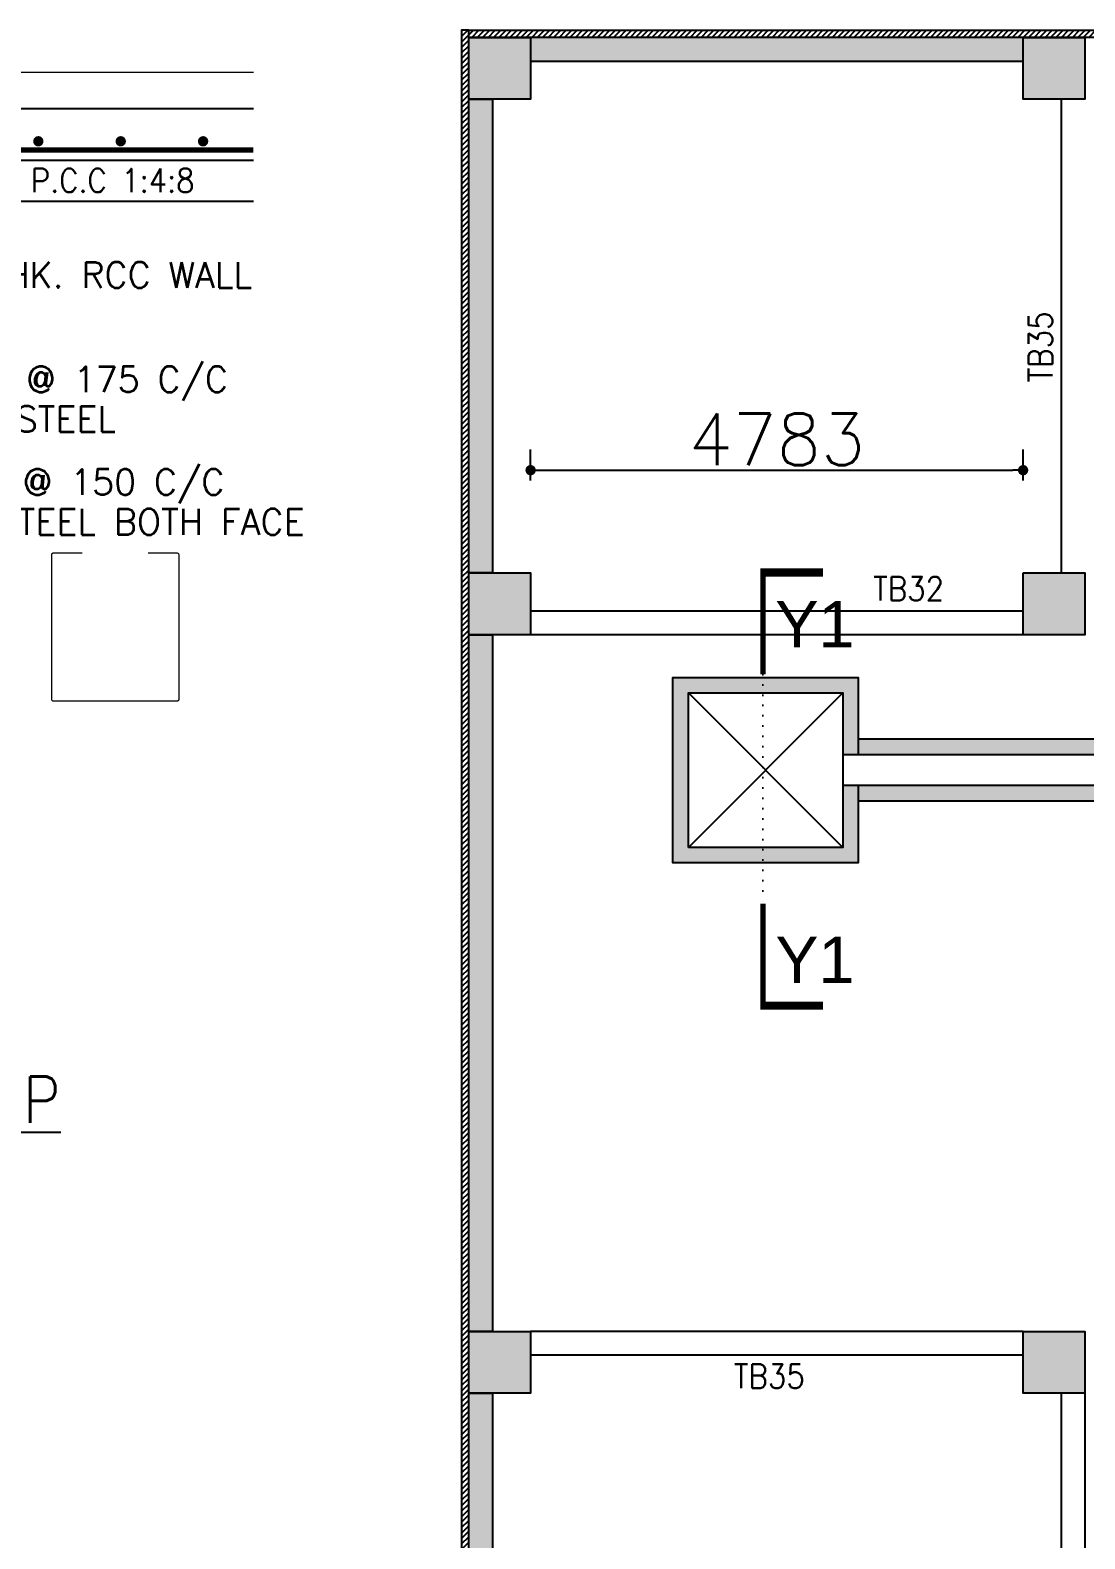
# Model space of a CAD drawing. Extents: x -200722 to 834823, y -494970 to 88783.
# Drawn here: x 260163 to 270406, y -294046 to -279397 of the extents above; entities that cross this region are included whole.
import ezdxf
from ezdxf.enums import TextEntityAlignment as Align

# ---------------------------------------------------------------- set-up
doc = ezdxf.new("R2010")
doc.units = 0
doc.header["$LTSCALE"] = 100
doc.header["$MEASUREMENT"] = 0
doc.header["$PDMODE"] = 34
doc.linetypes.add('DOT', pattern=[0.25, 0, -0.25])
doc.layers.get('0').update_dxf_attribs({"linetype": 'CONTINUOUS'})
doc.layers.get('DEFPOINTS').update_dxf_attribs({"linetype": 'CONTINUOUS'})
for name, color, linetype in [('B_NO', 3, 'CONTINUOUS'), ('B_PLAN', 3, 'CONTINUOUS'), ('BEAM', 4, 'CONTINUOUS'), ('COL', 150, 'CONTINUOUS'), ('DIM', 3, 'CONTINUOUS'), ('RCCWALL', 6, 'CONTINUOUS'), ('STEEL', 6, 'CONTINUOUS'), ('TEXT', 2, 'CONTINUOUS')]:
    doc.layers.add(name, color=color, linetype=linetype)
doc.layers.add('DRAIN', color=5, linetype='CONTINUOUS', lineweight=9)
doc.layers.add('HATCH', color=252, linetype='CONTINUOUS', lineweight=30)
doc.styles.add('ROMANS', font='romans.shx')
doc.styles.get("Standard").update_dxf_attribs({"font": 'simplex.shx'})
doc.styles.add('TIMES-N', font='arial.ttf')
doc.dimstyles.new('01 S.K', dxfattribs={"dimtxt": 230, "dimasz": 100, "dimexe": 200, "dimexo": 100, "dimgap": 50, "dimtad": 1, "dimdec": 0, "dimzin": 0, "dimdsep": 46, "dimtxsty": 'Standard', "dimblk": 'DOT', "dimcen": 0.09, "dimclrd": 4, "dimclre": 4, "dimclrt": 4, "dimadec": 0, "dimazin": 0, "dimtfac": 1, "dimtdec": 0, "dimtofl": 0, "dimtmove": 0, "dimatfit": 3, "dimfxl": 2, "dimtolj": 1, "dimtzin": 0, "dimarcsym": 1})
pattern_1 = [(45, (0, -330671.425), (-26.5165043, 26.5165043), [])]

# ---------------------------------------------------------------- blocks, each defined once
blk = doc.blocks.new('_DOT')
at = {"color": 0, "linetype": 'ByBlock'}
blk.add_line((-0.5, 0), (-1, 0), dxfattribs=at)
at = {"color": 0, "linetype": 'ByBlock', "const_width": 0.5}
blk.add_lwpolyline([(-0.25, 0, 1), (0.25, 0, 1)], format="xyb", close=True, dxfattribs=at)
blk = doc.blocks.new('*D3030')
at = {"color": 4, "lineweight": -2, "ltscale": 0.4, "transparency": 16777216}
for p, q in [((265023, -283769), (265023, -283469)), ((269806, -283769), (269806, -283469)), ((265123, -283669), (269706, -283669))]:
    blk.add_line(p, q, dxfattribs=at)
at = {"layer": 'DEFPOINTS', "color": 0, "lineweight": -3, "ltscale": 0.4, "transparency": 16777216}
for p in [(269806, -283669), (265023, -284667), (269806, -284667)]:
    blk.add_point(p, dxfattribs=at)
at = {"color": 4, "lineweight": -2, "ltscale": 0.4, "transparency": 16777216, "xscale": 100, "yscale": 100, "zscale": 100, "rotation": 180}
blk.add_blockref('_DOT', (265023, -283669), dxfattribs=at)
at = {"color": 4, "lineweight": -2, "ltscale": 0.4, "transparency": 16777216, "xscale": 100, "yscale": 100, "zscale": 100}
blk.add_blockref('_DOT', (269806, -283669), dxfattribs=at)
at = {"color": 4, "lineweight": -3, "ltscale": 0.4, "transparency": 16777216, "insert": (267414, -283369), "char_height": 500, "attachment_point": 5}
blk.add_mtext('\\A1;4783', dxfattribs=at)

msp = doc.modelspace()

# ---------------------------------------------------------------- hatches: boundary and pattern name
at = {"ltscale": 0.4}
for points in [[(268055.3, -285831.7), (268055.3, -286431.7), (268205.3, -286431.7), (268205.3, -285681.7), (266405.3, -285681.7), (266405.3, -287481.7), (268205.3, -287481.7), (268205.3, -286731.7), (268055.3, -286731.7), (268055.3, -287331.7), (266555.3, -287331.7), (266555.3, -285831.7)], [(268205.3, -286281.7), (273794.4, -286281.7), (273794.4, -286431.7), (268205.3, -286431.7)], [(273494.4, -286731.7), (268205.3, -286731.7), (268205.3, -286881.7), (273494.4, -286881.7)]]:
    msp.add_hatch(color=8, dxfattribs=at).paths.add_polyline_path(points)
at = {"layer": 'DIM', "ltscale": 0.4, "true_color": 0x000000}
h = msp.add_hatch(dxfattribs=at)
h.set_pattern_fill('ANSI31', color=18, scale=300, style=0)
h.set_pattern_definition(pattern_1)
h.paths.add_polyline_path([(264422.6, -279396.5), (264352.6, -279396.5), (264352.6, -305632), (264422.6, -305632)])
h = msp.add_hatch(dxfattribs=at)
h.set_pattern_fill('ANSI31', color=18, scale=300, style=0)
h.set_pattern_definition(pattern_1)
h.paths.add_polyline_path([(264422.6, -279396.5), (325741.6, -279396.5), (325741.6, -279466.5), (264422.6, -279466.5)])
at = {"layer": 'HATCH', "ltscale": 0.4, "true_color": 0x000000}
for points in [[(264422.6, -279466.5), (265022.6, -279466.5), (265022.6, -280066.5), (264422.6, -280066.5)], [(264422.6, -279466.5), (265022.6, -279466.5), (265022.6, -280066.5), (264422.6, -280066.5)], [(269805.6, -279466.5), (270405.6, -279466.5), (270405.6, -280066.5), (269805.6, -280066.5)], [(264422.6, -284667), (265022.6, -284667), (265022.6, -285267), (264422.6, -285267)], [(269805.6, -284667), (270405.6, -284667), (270405.6, -285267), (269805.6, -285267)], [(264422.6, -292032), (265022.6, -292032), (265022.6, -292632), (264422.6, -292632)], [(269805.6, -292032), (270405.6, -292032), (270405.6, -292632), (269805.6, -292632)]]:
    msp.add_hatch(color=18, dxfattribs=at).paths.add_polyline_path(points)
at = {"layer": 'HATCH', "lineweight": -3, "ltscale": 0.4, "true_color": 0x000000}
for points in [[(269805.6, -279466.5), (265022.6, -279466.5), (265022.6, -279696.5), (269805.6, -279696.5)], [(264422.6, -280066.5), (264652.6, -280066.5), (264652.6, -284667), (264422.6, -284667)], [(264422.6, -285267), (264652.6, -285267), (264652.6, -292032), (264422.6, -292032)], [(264422.6, -292632), (264652.6, -292632), (264652.6, -298762), (264422.6, -298762)]]:
    msp.add_hatch(color=18, dxfattribs=at).paths.add_polyline_path(points)

# ---------------------------------------------------------------- linework, layer by layer
at = {"color": 1, "linetype": 'DOT', "ltscale": 4}
msp.add_line((267279.9, -285652), (267279.9, -287879.1), dxfattribs=at)
at = {"color": 18, "ltscale": 0.4, "true_color": 0x000000}
for p, q in [((268055.3, -285831.7, -4621.1), (266555.3, -287331.7, -4621.1)), ((266555.3, -285831.7, -4621.1), (268055.3, -287331.7, -4621.1)), ((273944.4, -286281.7, -2923.8), (268205.3, -286281.7, -4577.9)), ((273794.4, -286431.7, -2967), (268055.3, -286431.7, -4621.1)), ((273494.4, -286731.7, -4621.1), (268055.3, -286731.7, -4621.1)), ((273344.4, -286881.7, -4621.1), (268205.3, -286881.7, -4621.1))]:
    msp.add_line(p, q, dxfattribs=at)
at = {"color": 18, "ltscale": 0.4, "true_color": 0x000000, "elevation": -4621.1}
msp.add_lwpolyline([(268205.3, -286731.7), (268205.3, -287481.7), (266405.3, -287481.7), (266405.3, -285681.7), (268205.3, -285681.7), (268205.3, -286431.7)], dxfattribs=at)
msp.add_lwpolyline([(266555.3, -287331.7), (266555.3, -285831.7), (268055.3, -285831.7), (268055.3, -287331.7)], close=True, dxfattribs=at)
at = {"layer": 'B_PLAN', "color": 18, "ltscale": 0.4, "true_color": 0x000000}
for p, q in [((270175.6, -280066.5), (270175.6, -284667)), ((269805.6, -285037, 7446.6), (265022.6, -285037, 7446.6)), ((269805.6, -285267, 7446.6), (265022.6, -285267, 7446.6)), ((269805.6, -292032, 7446.6), (265022.6, -292032, 7446.6)), ((269805.6, -292262, 7446.6), (265022.6, -292262, 7446.6)), ((270175.6, -292632, 7446.6), (270175.6, -298762, 7446.6)), ((270405.6, -292632, 7446.6), (270405.6, -298762, 7446.6))]:
    msp.add_line(p, q, dxfattribs=at)
at = {"layer": 'BEAM', "color": 18, "true_color": 0x000000}
for p, q in [((262331, -280160.7), (258426.1, -280160.7)), ((262331, -280660.7), (258426.1, -280660.7)), ((262331, -281060.7), (258426.1, -281060.7))]:
    msp.add_line(p, q, dxfattribs=at)
at = {"layer": 'COL', "color": 18, "ltscale": 500, "true_color": 0x000000}
for points, elevation in [([(264422.6, -279466.5), (265022.6, -279466.5), (265022.6, -280066.5), (264422.6, -280066.5), (264422.6, -279466.5)], -2897.2), ([(264422.6, -284667), (265022.6, -284667), (265022.6, -285267), (264422.6, -285267), (264422.6, -284667)], 7446.6), ([(264422.6, -292032), (265022.6, -292032), (265022.6, -292632), (264422.6, -292632), (264422.6, -292032)], 7446.6), ([(269805.6, -292032), (270405.6, -292032), (270405.6, -292632), (269805.6, -292632), (269805.6, -292032)], 7446.6)]:
    msp.add_lwpolyline(points, dxfattribs=dict(at, elevation=elevation))
for points in [[(264422.6, -279466.5), (265022.6, -279466.5), (265022.6, -280066.5), (264422.6, -280066.5), (264422.6, -279466.5)], [(269805.6, -279466.5), (270405.6, -279466.5), (270405.6, -280066.5), (269805.6, -280066.5), (269805.6, -279466.5)], [(269805.6, -284667), (270405.6, -284667), (270405.6, -285267), (269805.6, -285267), (269805.6, -284667)]]:
    msp.add_lwpolyline(points, dxfattribs=at)
at = {"layer": 'DIM', "color": 1}
for points in [[(267863, -284662.8, 80, 80, 0), (267279.9, -284662.8, 50, 50, 0), (267279.9, -285652, 50, 50, 0)], [(267863, -288868.3, 80, 80, 0), (267279.9, -288868.3, 50, 50, 0), (267279.9, -287879.1, 50, 50, 0)]]:
    msp.add_lwpolyline(points, format="xyseb", dxfattribs=at)
at = {"layer": 'DRAIN', "color": 8, "linetype": 'Continuous', "ltscale": 0.75}
msp.add_line((262331, -279808.7), (249321.2, -279808.7), dxfattribs=at)
at = {"layer": 'RCCWALL', "color": 1, "ltscale": 0.4, "elevation": 7446.6}
for points in [[(264422.6, -279396.5), (264352.6, -279396.5), (264352.6, -305632), (264422.6, -305632)], [(264422.6, -279396.5), (325741.6, -279396.5), (325741.6, -279466.5), (264422.6, -279466.5)]]:
    msp.add_lwpolyline(points, close=True, dxfattribs=at)
at = {"layer": 'RCCWALL', "color": 42, "ltscale": 0.4, "elevation": 7446.6}
for points in [[(269805.6, -279466.5), (265022.6, -279466.5), (265022.6, -279696.5), (269805.6, -279696.5)], [(264422.6, -280066.5), (264652.6, -280066.5), (264652.6, -284667), (264422.6, -284667)], [(264422.6, -285267), (264652.6, -285267), (264652.6, -292032), (264422.6, -292032)], [(264422.6, -292632), (264652.6, -292632), (264652.6, -298762), (264422.6, -298762)]]:
    msp.add_lwpolyline(points, close=True, dxfattribs=at)
at = {"layer": 'STEEL', "color": 18, "lineweight": -3, "ltscale": 0.4, "true_color": 0x000000, "const_width": 50, "elevation": -12170.8}
for points in [[(260217.2, -280475.5, -1), (260267.2, -280475.5, -1)], [(261017.2, -280475.5, -1), (261067.2, -280475.5, -1)], [(261817.2, -280475.5, -1), (261867.2, -280475.5, -1)]]:
    msp.add_lwpolyline(points, format="xyb", close=True, dxfattribs=at)
at = {"layer": 'STEEL', "color": 18, "lineweight": -3, "ltscale": 0.4, "true_color": 0x000000, "const_width": 50.8, "elevation": 15186.6}
msp.add_lwpolyline([(262331, -280560.7), (258545.9, -280560.7)], dxfattribs=at)
at = {"layer": 'STEEL', "color": 18, "true_color": 0x000000, "const_width": 12.7}
msp.add_lwpolyline([(261307.9, -284473.7), (261589.1, -284473.7, -0.4142136), (261607.9, -284492.4), (261607.9, -285892.4, -0.4142136), (261589.1, -285911.2), (260389.1, -285911.2, -0.4142136), (260370.4, -285892.4), (260370.4, -284492.4, -0.4142136), (260389.1, -284473.7), (260670.4, -284473.7)], format="xyb", dxfattribs=at)

# ---------------------------------------------------------------- texts
at = {"layer": 'B_NO', "color": 18, "true_color": 0x000000, "width": 0.9}
msp.add_text('TB35', height=232, rotation=90, dxfattribs=at).set_placement((270091.3, -282817.2, -10343.8))
for s, height, p in [('TB32', 232, (268349.4, -284935.7)), ('%%UTYPICAL DETAILS FOR DRAINAGE SUMP', 450, (250079.5, -290007.2)), ('TB35', 232, (266996.6, -292582.4, -10903.1))]:
    msp.add_text(s, height=height, dxfattribs=at).set_placement(p)
at = {"layer": 'TEXT', "color": 18, "ltscale": 5, "true_color": 0x000000, "style": 'ROMANS', "width": 0.9}
msp.add_text('100 THK. P.C.C 1:4:8', height=230, dxfattribs=at).set_placement((258742.1, -280856, 24765.2), align=Align.MIDDLE_LEFT)
at = {"layer": 'TEXT', "color": 18, "true_color": 0x000000}
for s, p in [('150 THK. RCC WALL', (258934.1, -281897.7)), ('8 TOR @ 175 C/C', (258934.1, -282911.6)), ('HORI. STEEL', (258961.5, -283298.1)), ('8 TOR @ 150 C/C', (258900.3, -283908.9)), ('VER. STEEL BOTH FACE', (258927.7, -284295.4))]:
    msp.add_text(s, height=250, dxfattribs=at).set_placement(p)
at = {"layer": 'TEXT', "color": 18, "true_color": 0x000000, "style": 'TIMES-N'}
for p in [(267399.9, -285165.7), (267399.9, -288422.2)]:
    msp.add_text('Y1', height=450, dxfattribs=at).set_placement(p, align=Align.MIDDLE_LEFT)

# ---------------------------------------------------------------- dimensions: what is measured, and where the dimension line sits
at = {"color": 5, "lineweight": -3, "ltscale": 0.4}
dim = msp.add_linear_dim(base=(269805.6, -283669.4), p1=(265022.6, -284667, 7446.6), p2=(269805.6, -284667), dimstyle='01 S.K', override={"dimtxt": 500, "dimfxl": 100, "dimfxlon": 1}, dxfattribs=at)
dim.commit()
dim.dimension.update_dxf_attribs({"geometry": '*D3030', "text_midpoint": (267414.1, -283369.4)})

doc.saveas('drawing.dxf')
